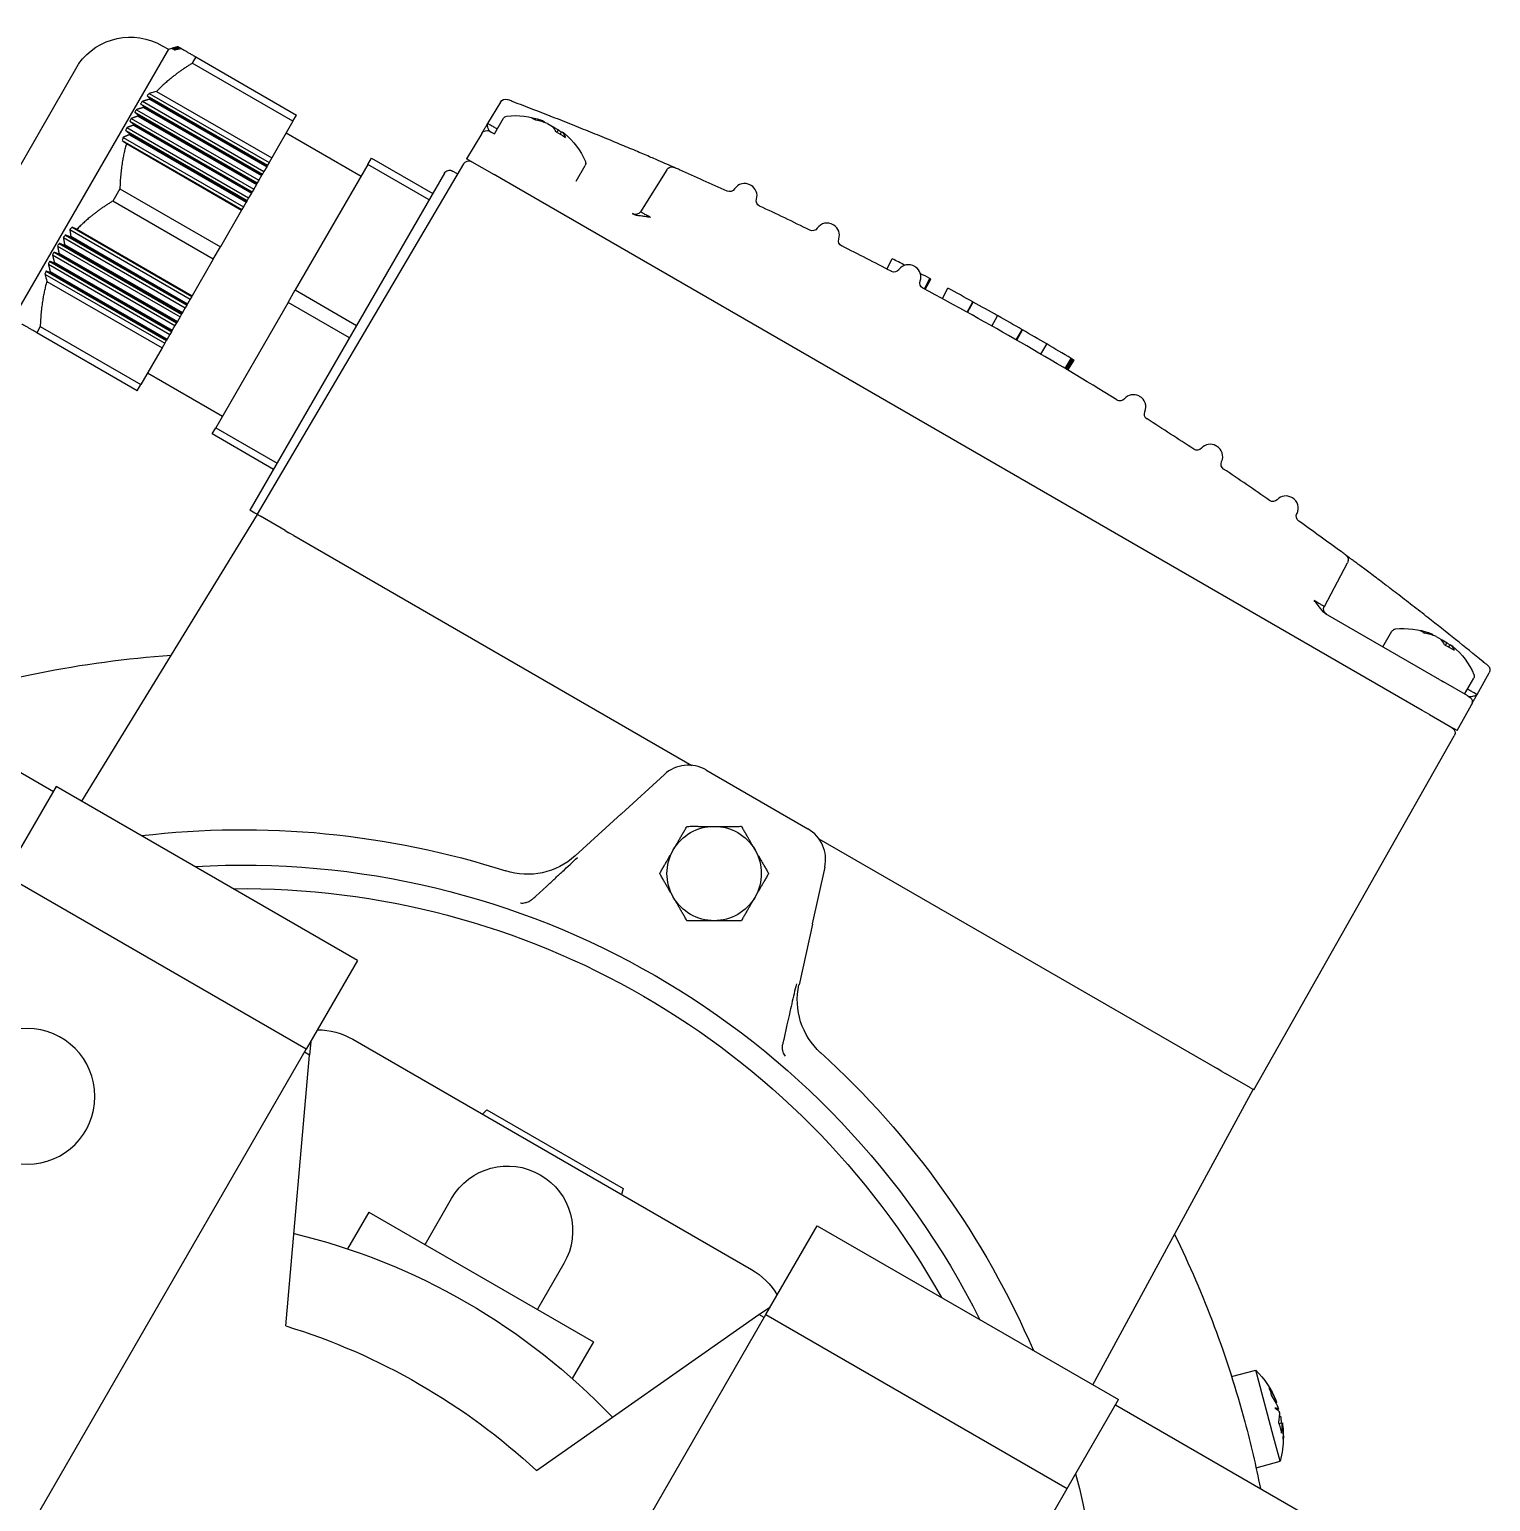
# Model space of a CAD drawing. Header units: millimetres. Extents: x -383313 to -161684, y -117025 to 99224.
# Drawn here: x -334036.4 to -333912.5, y 32001.8 to 32126.7 of the extents above; entities that cross this region are included whole.
import ezdxf

# ---------------------------------------------------------------- set-up
doc = ezdxf.new("R2010")
doc.units = ezdxf.units.MM
doc.header["$MEASUREMENT"] = 0
doc.layers.add('PV-9BDA', color=7, linetype='Continuous')

# ---------------------------------------------------------------- blocks, each defined once
blk = doc.blocks.new('*U96')
at = {"layer": 'PV-9BDA'}
for p, q in [((-871.01, 2706.01), (-870.94, 2706.01)), ((-863.23, 2706.4), (-863.16, 2706.4)), ((-856.89, 2706.28), (-856.87, 2706.28)), ((-856.87, 2705.28), (-856.89, 2706.28)), ((-856.85, 2705.28), (-856.87, 2706.28)), ((-856.85, 2706.28), (-856.82, 2706.28)), ((-856.84, 2705.28), (-856.85, 2706.28)), ((-856.81, 2705.28), (-856.82, 2706.28)), ((-856.78, 2706.28), (-856.75, 2706.28)), ((-856.77, 2705.28), (-856.78, 2706.28)), ((-856.74, 2705.28), (-856.75, 2706.28)), ((-856.74, 2706.28), (-856.68, 2706.28)), ((-856.73, 2705.28), (-856.74, 2706.28)), ((-856.66, 2705.28), (-856.68, 2706.28)), ((-856.66, 2706.28), (-856.6, 2706.29)), ((-856.65, 2705.28), (-856.66, 2706.28)), ((-856.59, 2705.29), (-856.6, 2706.29)), ((-854.19, 2705.31), (-854.2, 2706.31)), ((-851.83, 2706.32), (-851.79, 2706.32)), ((-851.83, 2705.32), (-851.83, 2706.32)), ((-851.79, 2705.32), (-851.79, 2706.32)), ((-849.4, 2705.3), (-849.39, 2706.3)), ((-847.04, 2705.27), (-847.02, 2706.27)), ((-847.02, 2706.27), (-846.98, 2706.27)), ((-847, 2705.27), (-846.98, 2706.27)), ((-844.61, 2705.22), (-844.58, 2706.22)), ((-842.97, 2705.17), (-842.94, 2706.17)), ((-842.96, 2705.17), (-842.93, 2706.17)), ((-842.95, 2705.17), (-842.92, 2706.17)), ((-842.94, 2706.17), (-842.93, 2706.17)), ((-842.93, 2705.17), (-842.9, 2706.17)), ((-842.92, 2706.17), (-842.91, 2706.17)), ((-842.92, 2705.17), (-842.89, 2706.17)), ((-842.91, 2705.17), (-842.88, 2706.17)), ((-842.9, 2706.17), (-842.89, 2706.17)), ((-842.89, 2705.17), (-842.86, 2706.17)), ((-842.88, 2706.17), (-842.87, 2706.17)), ((-842.88, 2705.17), (-842.85, 2706.17)), ((-842.88, 2705.17), (-842.85, 2706.17)), ((-842.86, 2706.17), (-842.86, 2706.17)), ((-842.85, 2706.17), (-842.85, 2706.17)), ((-841.3, 2706.4), (-841.23, 2706.4)), ((-839.28, 2705.03), (-839.24, 2706.03)), ((-833.53, 2706.01), (-833.46, 2706.01)), ((-878.77, 2705.42), (-878.7, 2705.42)), ((-856.73, 2705.28), (-856.73, 2705.28)), ((-856.66, 2705.28), (-856.66, 2705.28)), ((-856.65, 2705.28), (-856.65, 2705.28)), ((-856.59, 2705.29), (-856.59, 2705.29)), ((-825.77, 2705.42), (-825.7, 2705.42)), ((-885.72, 2698.8), (-885.57, 2703)), ((-818.9, 2703), (-818.75, 2698.8)), ((-900.67, 2698.81), (-900.63, 2700.92)), ((-896.59, 2701.34), (-896.74, 2701.34)), ((-895.79, 2701.34), (-896.27, 2701.34)), ((-895.2, 2701.34), (-895.67, 2701.34)), ((-894.72, 2701.34), (-894.88, 2701.34)), ((-809.59, 2701.34), (-809.74, 2701.34)), ((-808.79, 2701.34), (-809.27, 2701.34)), ((-808.2, 2701.34), (-808.67, 2701.34)), ((-807.72, 2701.34), (-807.88, 2701.34)), ((-803.83, 2700.92), (-803.79, 2698.81)), ((-899.73, 2698.32), (-899.73, 2699.86)), ((-891.73, 2698.32), (-891.73, 2699.86)), ((-812.73, 2698.32), (-812.73, 2699.86)), ((-804.73, 2698.32), (-804.73, 2699.86)), ((-900.04, 2698.32), (-900.19, 2698.32)), ((-900.04, 2698.32), (-897.65, 2698.32)), ((-897.49, 2698.32), (-897.65, 2698.32)), ((-897.3, 2698.32), (-897.49, 2698.32)), ((-897.3, 2698.32), (-886.12, 2698.32)), ((-818.25, 2698.32), (-818.34, 2698.32)), ((-804.42, 2698.32), (-804.73, 2698.32)), ((-804.28, 2698.32), (-804.42, 2698.32)), ((-900.73, 2695.32), (-900.69, 2697.83)), ((-803.78, 2697.83), (-803.73, 2695.32)), ((-901.04, 2660.32), (-900.74, 2694.82)), ((-900.73, 2695.32), (-900.44, 2695.32)), ((-898.02, 2695.32), (-900.44, 2695.32)), ((-898.02, 2695.32), (-897.32, 2695.32)), ((-897.32, 2695.32), (-807.15, 2695.32)), ((-807.15, 2695.32), (-806.44, 2695.32)), ((-804.02, 2695.32), (-806.44, 2695.32)), ((-804.02, 2695.32), (-803.73, 2695.32)), ((-803.73, 2694.82), (-803.43, 2660.32)), ((-803.72, 2693.82), (-803.23, 2693.82)), ((-802.73, 2693.32), (-802.73, 2660.32)), ((-796.73, 2691.32), (-802.73, 2691.32)), ((-802.73, 2690.71), (-796.73, 2690.71)), ((-796.73, 2690.71), (-796.73, 2691.32)), ((-796.73, 2690.71), (-796.73, 2678.42)), ((-779.55, 2691.32), (-789.4, 2691.32)), ((-789.4, 2690.71), (-789.4, 2691.32)), ((-789.4, 2690.71), (-779.55, 2690.71)), ((-789.4, 2690.71), (-789.4, 2687.12)), ((-779.55, 2691.32), (-779.55, 2690.71)), ((-777.96, 2691.32), (-778.12, 2691.32)), ((-777.85, 2691.32), (-777.94, 2691.32)), ((-777.8, 2691.32), (-777.84, 2691.32)), ((-777.2, 2690.72), (-777.8, 2691.32)), ((-777.8, 2691.32), (-777.8, 2691.32)), ((-777.67, 2690.92), (-777.61, 2690.92)), ((-777.51, 2690.92), (-777.47, 2690.92)), ((-777.42, 2690.92), (-777.41, 2690.92)), ((-776.6, 2690.72), (-777.2, 2690.72)), ((-777.2, 2690.72), (-777.2, 2664.92)), ((-789.4, 2689.57), (-796.73, 2689.57)), ((-778.12, 2687.12), (-789.4, 2687.12)), ((-789.4, 2687.12), (-789.4, 2686.66)), ((-777.67, 2686.66), (-789.4, 2686.66)), ((-789.4, 2686.66), (-789.4, 2686.4)), ((-777.61, 2686.4), (-789.4, 2686.4)), ((-789.4, 2686.4), (-789.4, 2686.34)), ((-777.96, 2686.34), (-789.4, 2686.34)), ((-789.4, 2686.34), (-789.4, 2686.26)), ((-777.94, 2686.26), (-789.4, 2686.26)), ((-789.4, 2686.26), (-789.4, 2685.8)), ((-777.51, 2685.8), (-789.4, 2685.8)), ((-789.4, 2685.8), (-789.4, 2685.54)), ((-777.47, 2685.54), (-789.4, 2685.54)), ((-789.4, 2685.54), (-789.4, 2685.48)), ((-771.23, 2669.82), (-771.23, 2685.82)), ((-777.85, 2685.48), (-789.4, 2685.48)), ((-789.4, 2685.48), (-789.4, 2685.39)), ((-777.84, 2685.39), (-789.4, 2685.39)), ((-789.4, 2685.39), (-789.4, 2684.93)), ((-777.42, 2684.93), (-789.4, 2684.93)), ((-789.4, 2684.93), (-789.4, 2684.67)), ((-777.41, 2684.67), (-789.4, 2684.67)), ((-789.4, 2684.67), (-789.4, 2684.61)), ((-777.8, 2684.61), (-789.4, 2684.61)), ((-789.4, 2684.61), (-789.4, 2684.52)), ((-777.8, 2684.52), (-789.4, 2684.52)), ((-789.4, 2684.52), (-789.4, 2684.06)), ((-777.41, 2684.06), (-789.4, 2684.06)), ((-789.4, 2684.06), (-789.4, 2683.8)), ((-777.42, 2683.8), (-789.4, 2683.8)), ((-789.4, 2683.8), (-789.4, 2683.74)), ((-777.84, 2683.74), (-789.4, 2683.74)), ((-789.4, 2683.74), (-789.4, 2683.66)), ((-777.85, 2683.66), (-789.4, 2683.66)), ((-789.4, 2683.66), (-789.4, 2683.2)), ((-777.47, 2683.2), (-789.4, 2683.2)), ((-789.4, 2683.2), (-789.4, 2682.94)), ((-777.51, 2682.94), (-789.4, 2682.94)), ((-789.4, 2682.94), (-789.4, 2682.88)), ((-777.94, 2682.88), (-789.4, 2682.88)), ((-789.4, 2682.88), (-789.4, 2682.79)), ((-777.96, 2682.79), (-789.4, 2682.79)), ((-789.4, 2682.79), (-789.4, 2682.33)), ((-777.61, 2682.33), (-789.4, 2682.33)), ((-789.4, 2682.33), (-789.4, 2682.07)), ((-777.67, 2682.07), (-789.4, 2682.07)), ((-789.4, 2682.07), (-789.4, 2682.01)), ((-778.12, 2682.01), (-789.4, 2682.01)), ((-789.4, 2682.01), (-789.4, 2678.42)), ((-796.73, 2678.42), (-802.73, 2678.42)), ((-796.73, 2677.21), (-796.73, 2678.42)), ((-779.55, 2678.42), (-789.4, 2678.42)), ((-789.4, 2677.21), (-789.4, 2678.42)), ((-779.55, 2678.42), (-779.55, 2677.21)), ((-802.73, 2677.21), (-796.73, 2677.21)), ((-796.73, 2677.21), (-796.73, 2664.92)), ((-789.4, 2677.21), (-779.55, 2677.21)), ((-789.4, 2677.21), (-789.4, 2673.62)), ((-778.12, 2673.62), (-789.4, 2673.62)), ((-789.4, 2673.62), (-789.4, 2673.56)), ((-777.67, 2673.56), (-789.4, 2673.56)), ((-789.4, 2673.56), (-789.4, 2673.3)), ((-777.61, 2673.3), (-789.4, 2673.3)), ((-789.4, 2673.3), (-789.4, 2672.84)), ((-777.96, 2672.84), (-789.4, 2672.84)), ((-789.4, 2672.84), (-789.4, 2672.76)), ((-777.94, 2672.76), (-789.4, 2672.76)), ((-789.4, 2672.76), (-789.4, 2672.7)), ((-777.51, 2672.7), (-789.4, 2672.7)), ((-789.4, 2672.7), (-789.4, 2672.44)), ((-777.47, 2672.44), (-789.4, 2672.44)), ((-789.4, 2672.44), (-789.4, 2671.98)), ((-777.85, 2671.98), (-789.4, 2671.98)), ((-789.4, 2671.98), (-789.4, 2671.89)), ((-777.84, 2671.89), (-789.4, 2671.89)), ((-789.4, 2671.89), (-789.4, 2671.83)), ((-777.42, 2671.83), (-789.4, 2671.83)), ((-789.4, 2671.83), (-789.4, 2671.57)), ((-777.41, 2671.57), (-789.4, 2671.57)), ((-789.4, 2671.57), (-789.4, 2671.11)), ((-777.8, 2671.11), (-789.4, 2671.11)), ((-789.4, 2671.11), (-789.4, 2671.02)), ((-777.8, 2671.02), (-789.4, 2671.02)), ((-789.4, 2671.02), (-789.4, 2670.96)), ((-777.41, 2670.96), (-789.4, 2670.96)), ((-789.4, 2670.96), (-789.4, 2670.7)), ((-777.42, 2670.7), (-789.4, 2670.7)), ((-789.4, 2670.7), (-789.4, 2670.24)), ((-777.84, 2670.24), (-789.4, 2670.24)), ((-789.4, 2670.24), (-789.4, 2670.16)), ((-777.85, 2670.16), (-789.4, 2670.16)), ((-789.4, 2670.16), (-789.4, 2670.1)), ((-777.47, 2670.1), (-789.4, 2670.1)), ((-789.4, 2670.1), (-789.4, 2669.84)), ((-777.51, 2669.84), (-789.4, 2669.84)), ((-789.4, 2669.84), (-789.4, 2669.38)), ((-777.94, 2669.38), (-789.4, 2669.38)), ((-789.4, 2669.38), (-789.4, 2669.29)), ((-777.96, 2669.29), (-789.4, 2669.29)), ((-789.4, 2669.29), (-789.4, 2669.23)), ((-777.61, 2669.23), (-789.4, 2669.23)), ((-789.4, 2669.23), (-789.4, 2668.97)), ((-777.67, 2668.97), (-789.4, 2668.97)), ((-789.4, 2668.97), (-789.4, 2668.51)), ((-778.12, 2668.51), (-789.4, 2668.51)), ((-789.4, 2668.51), (-789.4, 2664.92)), ((-789.4, 2666.07), (-796.73, 2666.07)), ((-796.73, 2664.92), (-802.73, 2664.92)), ((-802.73, 2664.32), (-796.73, 2664.32)), ((-796.73, 2664.32), (-796.73, 2664.92)), ((-779.55, 2664.92), (-789.4, 2664.92)), ((-789.4, 2664.32), (-789.4, 2664.92)), ((-789.4, 2664.32), (-779.55, 2664.32)), ((-779.55, 2664.92), (-779.55, 2664.32)), ((-847.24, 2660.58), (-857.22, 2660.58)), ((-901.73, 2631.82), (-900.98, 2660.32)), ((-901.04, 2660.32), (-900.92, 2660.32)), ((-900.69, 2660.32), (-900.92, 2660.32)), ((-900.69, 2660.32), (-898.27, 2660.32)), ((-897.91, 2660.32), (-898.27, 2660.32)), ((-897.91, 2660.32), (-897.44, 2660.32)), ((-858.45, 2660.32), (-897.44, 2660.32)), ((-807.02, 2660.32), (-846.01, 2660.32)), ((-807.02, 2660.32), (-806.55, 2660.32)), ((-806.19, 2660.32), (-806.55, 2660.32)), ((-806.19, 2660.32), (-803.77, 2660.32)), ((-803.54, 2660.32), (-803.77, 2660.32)), ((-803.54, 2660.32), (-803.43, 2660.32)), ((-802.74, 2631.82), (-803.48, 2660.32)), ((-803.43, 2660.32), (-803.23, 2660.32)), ((-803.23, 2660.32), (-802.73, 2660.32)), ((-860.09, 2658.48), (-861.57, 2653.78)), ((-842.9, 2653.78), (-844.38, 2658.48)), ((-861.6, 2653.77), (-863.19, 2648.73)), ((-861.57, 2653.78), (-861.6, 2653.77)), ((-842.87, 2653.77), (-842.9, 2653.78)), ((-841.28, 2648.73), (-842.87, 2653.77)), ((-863.99, 2645.3), (-864.38, 2644.08)), ((-840.09, 2644.08), (-840.47, 2645.3)), ((-917.2, 2635.67), (-913.06, 2639.81)), ((-911.56, 2638.31), (-913.06, 2639.81)), ((-915.91, 2638.26), (-915.98, 2638.32)), ((-915.95, 2638.36), (-915.87, 2638.28)), ((-917.27, 2637.03), (-917.27, 2637.03)), ((-917.03, 2636.86), (-917.24, 2637.07)), ((-916.76, 2637.41), (-916.83, 2637.48)), ((-916.66, 2637.64), (-916.64, 2637.62)), ((-916.3, 2637.82), (-916.39, 2637.91)), ((-917.44, 2635.43), (-917.2, 2635.67)), ((-918.72, 2634.15), (-917.44, 2635.43)), ((-917.22, 2632.65), (-918.72, 2634.15)), ((-874.73, 2631.82), (-904.23, 2631.82)), ((-904.23, 2623.12), (-904.23, 2631.82)), ((-874.73, 2623.12), (-874.73, 2631.82)), ((-829.73, 2631.82), (-800.23, 2631.82)), ((-829.73, 2631.82), (-829.73, 2623.12)), ((-800.23, 2631.82), (-800.23, 2623.12)), ((-904.23, 2631.32), (-923.73, 2631.32)), ((-780.73, 2631.32), (-800.23, 2631.32)), ((-832.72, 2625.82), (-871.75, 2625.82)), ((-858.92, 2626.32), (-859.05, 2625.82)), ((-845.55, 2626.32), (-858.92, 2626.32)), ((-845.41, 2625.82), (-845.55, 2626.32)), ((-874.73, 2623.12), (-904.23, 2623.12)), ((-904.23, 2545.32), (-904.23, 2623.12)), ((-874.23, 2622.82), (-874.73, 2623.89)), ((-874.73, 2545.32), (-874.73, 2623.12)), ((-829.73, 2623.89), (-830.23, 2622.82)), ((-829.73, 2623.12), (-800.23, 2623.12)), ((-829.73, 2545.32), (-829.73, 2623.12)), ((-874.73, 2622.82), (-874.23, 2622.82)), ((-864.49, 2601.93), (-874.23, 2622.82)), ((-839.97, 2601.93), (-830.23, 2622.82)), ((-830.23, 2622.82), (-829.73, 2622.82)), ((-857.73, 2618.32), (-857.73, 2613.82)), ((-846.73, 2613.82), (-846.73, 2618.32)), ((-841.23, 2613.82), (-863.23, 2613.82)), ((-863.23, 2613.82), (-863.23, 2610.21)), ((-841.23, 2613.82), (-841.23, 2610.21))]:
    blk.add_line(p, q, dxfattribs=at)
blk.add_circle((-811.23, 2607.82), 5.75, dxfattribs=at)
for centre, radius, start, end in [((-864.78, 2705.55), 0.5, -87.5755, -5.8126), ((-861.74, 2705.66), 0.5, -169.6887, -88.1626), ((-842.72, 2705.66), 0.5, 268.1626, 349.6887), ((-839.69, 2705.55), 0.5, 185.8126, 267.5755), ((-880.26, 2704.49), 0.5, -84.5755, -2.8126), ((-877.24, 2704.76), 0.5, -166.6887, -85.1626), ((-872.53, 2705.12), 0.5, -86.0755, -4.3126), ((-869.49, 2705.31), 0.5, -168.1887, -86.6626), ((-834.97, 2705.31), 0.5, -93.3374, -11.8113), ((-831.94, 2705.12), 0.5, -175.6874, -93.9245), ((-827.23, 2704.76), 0.5, 265.1626, 346.6887), ((-824.2, 2704.49), 0.5, 182.8126, 264.5755), ((-885.07, 2702.99), 0.5, 96.3793, 178), ((-819.4, 2702.99), 0.5, 2, 83.6207), ((-900.13, 2700.91), 0.5, 99.3282, 179), ((-895.73, 2694.92), 6.5, 99.9845, 126.3584), ((-895.73, 2694.92), 6.5, 53.6416, 80.0155), ((-808.73, 2694.92), 6.5, 99.9845, 126.3584), ((-808.73, 2694.92), 6.5, 53.6416, 80.0155), ((-804.33, 2700.91), 0.5, 1, 80.6718), ((-899.37, 2699.86), 0.36, 126.3584, 180), ((-892.09, 2699.86), 0.36, 360, 53.6416), ((-812.37, 2699.86), 0.36, 126.3584, 180), ((-805.09, 2699.86), 0.36, 360, 53.6416), ((-900.19, 2697.82), 0.5, 90, 179), ((-886.21, 2698.82), 0.5, 270, 358), ((-818.25, 2698.82), 0.5, 182, 270), ((-804.28, 2697.82), 0.5, 1, 90), ((-900.24, 2694.82), 0.5, 90, 179.5), ((-804.23, 2694.82), 0.5, 0.5, 90), ((-803.23, 2693.32), 0.5, 360, 90), ((-776.6, 2685.32), 5.4, 5.8663, 90), ((-771.73, 2685.82), 0.5, 360, 5.8663), ((-852.23, 2653.32), 4, 120, 180), ((-852.23, 2653.32), 4, 60, 120), ((-852.23, 2653.32), 4, 0, 60), ((-852.23, 2653.32), 4, 180, 240), ((-852.23, 2653.32), 4, 300, 0), ((-852.23, 2653.32), 4, 240, 300), ((-852.23, 2573.32), 88, 123.9271, 135), ((-852.23, 2573.32), 88, 41.2306, 56.0729), ((-852.23, 2573.32), 73, 102.1875, 126.7389), ((-852.23, 2573.32), 73, 53.2611, 77.8125), ((-852.23, 2573.32), 70, 56.6903, 123.3097), ((-852.23, 2573.32), 68, 59.3496, 120.6504), ((-910.99, 2632.08), 8, 105, 127.4488), ((-910.99, 2632.08), 8, 142.5512, 157.5779), ((-910.99, 2632.08), 8, 157.5779, 165), ((-852.23, 2573.32), 88, 135, 138.7694), ((-871.75, 2619.82), 6, 90, 119.8378), ((-832.72, 2619.82), 6, 60.1622, 90), ((-852.23, 2573.32), 73, 135.4247, 167.8125), ((-852.23, 2618.32), 5.5, 0, 180), ((-852.23, 2556.32), 55, 73.5377, 106.4623), ((-852.23, 2548.32), 55, 77.1184, 102.8816)]:
    blk.add_arc(centre, radius, start, end, dxfattribs=at)
at = {"layer": 'PV-9BDA', "extrusion": (0, 0, -1)}
for centre, major_axis, ratio, start_param, end_param in [((-871.03, 2705.01), (-1, 0), 0.999962, 0.075247, 1.59696), ((-870.96, 2705.01), (1, 0), 0.999962, -1.544602, -0.206123), ((-863.28, 2705.4), (-1, 0), 0.999962, 0.101426, 1.623141), ((-863.22, 2705.4), (1, 0), 0.999962, -1.518421, -0.179944), ((-851.58, 2348.43), (-3.82, 357.87), 0.911014, -0.003687, 0.003687), ((-852.07, 2348.43), (-0.96, 357.89), 0.911014, -0.003582, 0.003687), ((-852.57, 2348.43), (1.98, 357.89), 0.911014, -0.003687, 0.003687), ((-853.05, 2348.43), (4.83, 357.86), 0.911014, -0.003582, 0.003687), ((-853.55, 2348.44), (7.77, 357.81), 0.911014, -0.003687, 0.003687), ((-852.23, 2409.28), (11.19, 296.82), 0.999994, -0.00608, -0.002955), ((-841.25, 2705.4), (-1, 0), 0.999962, 0.179944, 1.518421), ((-841.18, 2705.4), (1, 0), 0.999962, -1.623141, -0.101426), ((-852.23, 2409.28), (11.19, 296.82), 0.999994, 0.001994, 0.00608), ((-833.5, 2705.01), (-1, 0), 0.999962, 0.206123, 1.544602), ((-833.43, 2705.01), (1, 0), 0.999962, -1.59696, -0.075247), ((-878.77, 2704.42), (-1, 0), 0.999962, 0.049069, 1.570779), ((-878.7, 2704.42), (1, 0), 0.999962, -1.570796, -0.232315), ((-852.23, 2409.38), (295.99, 0), 0.999848, -1.655238, -1.639303), ((-852.23, 2409.38), (295.99, 0), 0.999848, -1.629054, -1.613119), ((-852.23, 2409.38), (295.99, 0), 0.999848, -1.602871, -1.570797), ((-852.23, 2409.37), (295.99, 0), 0.999848, -1.570796, -1.538723), ((-852.23, 2409.38), (295.99, 0), 0.999848, -1.528474, -1.512539), ((-852.23, 2409.38), (295.99, 0), 0.999848, -1.50229, -1.486355), ((-825.77, 2704.42), (-1, 0), 0.999962, 0.232302, 1.570783), ((-825.7, 2704.42), (1, 0), 0.999962, -1.570796, -0.049086), ((-852.23, 2409.37), (295.99, 0), 0.999848, -1.680444, -1.665487), ((-852.23, 2409.37), (295.99, 0), 0.999848, -1.476106, -1.461148), ((-852.23, 2409.63), (295.86, 0), 0.999393, -1.731981, -1.711772), ((-852.23, 2409.63), (295.86, 0), 0.999393, -1.429821, -1.409611), ((-895.97, 2694.92), (0, 6.48), 0.889482, -0.155331, -0.134334), ((-895.27, 2694.92), (0, 6.48), 0.456971, -0.311282, -0.134334), ((-895.97, 2694.92), (0, 6.48), 0.889482, 0.134334, 0.311282), ((-808.97, 2694.92), (0, 6.48), 0.889482, -0.155331, -0.134334), ((-808.27, 2694.92), (0, 6.48), 0.456971, -0.311282, -0.134334), ((-808.97, 2694.92), (0, 6.48), 0.889482, 0.134334, 0.311282), ((-916.63, 2571.25), (187.24, 0), 0.919615, -0.738152, -0.734548), ((-791.95, 2684.21), (14.56, 0), 0.866025, -0.195778, -0.174812), ((-791.02, 2684.33), (13.62, 0), 0.866025, -0.124351, -0.102182), ((-790.56, 2684.37), (13.16, 0), 0.866025, -0.049527, -0.026711), ((-791.02, 2684.4), (13.62, 0), 0.866025, 0.102182, 0.124351), ((-790.56, 2684.37), (13.16, 0), 0.866025, 0.026711, 0.049527), ((-916.63, 2697.08), (-187.24, 0), 0.119615, -2.407045, -2.403441), ((-791.95, 2684.53), (14.56, 0), 0.866025, 0.174812, 0.195778), ((-916.63, 2658.55), (187.24, 0), 0.119615, -0.738152, -0.734548), ((-791.95, 2671.11), (14.56, 0), 0.866025, -0.195778, -0.174812), ((-791.02, 2671.23), (13.62, 0), 0.866025, -0.124351, -0.102182), ((-790.56, 2671.27), (13.16, 0), 0.866025, -0.049527, -0.026711), ((-790.56, 2671.27), (13.16, 0), 0.866025, 0.026711, 0.049527), ((-791.02, 2671.3), (13.62, 0), 0.866025, 0.102182, 0.124351), ((-916.63, 2784.38), (-187.24, 0), 0.919615, -2.407045, -2.403441), ((-791.95, 2671.43), (14.56, 0), 0.866025, 0.174812, 0.195778), ((-857.22, 2657.58), (-1.77, 2.42), 0.999473, -0.632431, 0.632431), ((-847.24, 2657.58), (1.77, 2.42), 0.999473, -0.632431, 0.632431), ((-911.01, 2632.06), (-5.66, 5.66), 0.992878, 0.115142, 0.121368), ((-910.77, 2632.3), (-5.64, 5.64), 0.837166, 0.093436, 0.292434), ((-911.03, 2632.04), (-5.66, 5.66), 0.957105, -0.290567, -0.115142), ((-911.33, 2631.74), (-5.64, 5.64), 0.546947, -0.292382, -0.093385), ((-910.86, 2632.21), (-5.66, 5.66), 0.28974, -0.171137, -0.115142), ((-910.85, 2632.22), (-5.66, 5.66), 0.119138, 0.115142, 0.290567)]:
    blk.add_ellipse(centre, major_axis=major_axis, ratio=ratio, start_param=start_param, end_param=end_param, dxfattribs=at)
at = {"layer": 'PV-9BDA'}
for centre, major_axis, ratio, start_param, end_param in [((-896.19, 2694.92), (0, 6.48), 0.456971, 0.134334, 0.311282), ((-895.33, 2695.35), (-4.74, 4.34), 0.796028, -0.795369, -0.634918), ((-895.5, 2694.92), (0, 6.48), 0.889482, 0.134334, 0.189885), ((-896.19, 2694.92), (0, 6.48), 0.456971, -0.155331, -0.134334), ((-895.5, 2694.92), (0, 6.48), 0.889482, -0.311282, -0.134334), ((-896.51, 2695.35), (3.14, 5.61), 0.408959, 0.225341, 0.305567), ((-896.51, 2695.35), (3.14, 5.61), 0.408959, 0.145115, 0.225341), ((-809.19, 2694.92), (0, 6.48), 0.456971, 0.134334, 0.311282), ((-808.33, 2695.35), (-4.74, 4.34), 0.796028, -0.795369, -0.634918), ((-808.5, 2694.92), (0, 6.48), 0.889482, 0.134334, 0.189885), ((-809.19, 2694.92), (0, 6.48), 0.456971, -0.155331, -0.134334), ((-808.5, 2694.92), (0, 6.48), 0.889482, -0.311282, -0.134334), ((-809.51, 2695.35), (3.14, 5.61), 0.408959, 0.225341, 0.305567), ((-809.51, 2695.35), (3.14, 5.61), 0.408959, 0.145115, 0.225341), ((-916.63, 2590.52), (-187.24, 0), 0.8, -2.407045, -2.403441), ((-868.91, 2650.54), (5.96, -0.73), 0.999645, -1.236854, -0.184248), ((-835.55, 2650.54), (5.96, 0.73), 0.999645, -2.957344, -1.904739), ((-911.21, 2631.86), (-5.64, 5.64), 0.837169, -0.292394, -0.093397), ((-909.63, 2633.44), (-5.42, 5.42), 0.546944, -0.075114, 0.075114), ((-910.98, 2632.09), (-5.66, 5.66), 0.992878, 0.115142, 0.290567), ((-911.88, 2631.19), (-5.42, 5.42), 0.837169, -0.075114, 0.075114), ((-911.21, 2631.86), (-5.64, 5.64), 0.837169, 0.093397, 0.110524), ((-910.77, 2632.3), (-5.64, 5.64), 0.837169, 0.093397, 0.181059), ((-910.65, 2632.42), (-5.64, 5.64), 0.546944, 0.093397, 0.292394), ((-911.33, 2631.74), (-5.64, 5.64), 0.546944, -0.110524, -0.093397), ((-911.13, 2631.94), (-5.66, 5.66), 0.28974, -0.290567, -0.115142), ((-911.33, 2631.74), (-5.64, 5.64), 0.546944, -0.18199, -0.157409)]:
    blk.add_ellipse(centre, major_axis=major_axis, ratio=ratio, start_param=start_param, end_param=end_param, dxfattribs=at)
for points in [[(-856.87, 2706.28), (-856.86, 2706.28), (-856.86, 2706.28), (-856.85, 2706.28)], [(-856.82, 2706.28), (-856.81, 2706.28), (-856.8, 2706.28), (-856.78, 2706.28)], [(-856.75, 2706.28), (-856.75, 2706.28), (-856.75, 2706.28), (-856.74, 2706.28)], [(-856.68, 2706.28), (-856.65, 2706.28), (-856.63, 2706.28), (-856.6, 2706.29)], [(-777.94, 2691.32), (-777.95, 2691.32), (-777.95, 2691.32), (-777.96, 2691.32)], [(-777.84, 2691.32), (-777.84, 2691.32), (-777.84, 2691.32), (-777.85, 2691.32)], [(-777.96, 2686.34), (-777.95, 2686.31), (-777.95, 2686.28), (-777.94, 2686.26)], [(-777.85, 2685.48), (-777.84, 2685.45), (-777.84, 2685.42), (-777.84, 2685.39)], [(-777.8, 2684.61), (-777.8, 2684.58), (-777.8, 2684.55), (-777.8, 2684.52)], [(-777.84, 2683.74), (-777.84, 2683.72), (-777.84, 2683.69), (-777.85, 2683.66)], [(-777.94, 2682.88), (-777.95, 2682.85), (-777.95, 2682.82), (-777.96, 2682.79)], [(-777.96, 2672.84), (-777.95, 2672.81), (-777.95, 2672.78), (-777.94, 2672.76)], [(-777.85, 2671.98), (-777.84, 2671.95), (-777.84, 2671.92), (-777.84, 2671.89)], [(-777.8, 2671.11), (-777.8, 2671.08), (-777.8, 2671.05), (-777.8, 2671.02)], [(-777.94, 2669.38), (-777.95, 2669.35), (-777.95, 2669.32), (-777.96, 2669.29)], [(-777.84, 2670.24), (-777.84, 2670.22), (-777.84, 2670.19), (-777.85, 2670.16)], [(-865.2, 2642.93), (-865.09, 2642.97), (-864.97, 2643.05), (-864.85, 2643.15)], [(-864.38, 2644.08), (-864.42, 2643.96), (-864.46, 2643.82), (-864.5, 2643.7)], [(-839.97, 2643.7), (-840, 2643.82), (-840.05, 2643.96), (-840.09, 2644.08)]]:
    blk.add_open_spline(points, degree=3, dxfattribs=at)
for points, knots in [([(-842.91, 2706.17), (-842.91, 2706.17), (-842.91, 2706.17), (-842.91, 2706.17), (-842.91, 2706.17), (-842.9, 2706.17), (-842.9, 2706.17), (-842.9, 2706.17), (-842.9, 2706.17), (-842.9, 2706.17), (-842.9, 2706.17), (-842.9, 2706.17), (-842.9, 2706.17)], [0, 0, 0, 0, 0.000099443, 0.000099443, 0.000099443, 0.0001425378, 0.0001425378, 0.0001425378, 0.0001634511, 0.0001634511, 0.0001634511, 0.0001782072, 0.0001782072, 0.0001782072, 0.0001782072]), ([(-842.89, 2705.17), (-842.89, 2705.34), (-842.88, 2705.5), (-842.87, 2705.84), (-842.87, 2706), (-842.86, 2706.17)], [-0.1, -0.1, -0.1, -0.1, -0.05, -0.05, 0, 0, 0, 0]), ([(-842.87, 2706.17), (-842.87, 2706.17), (-842.87, 2706.17), (-842.87, 2706.17), (-842.87, 2706.17), (-842.87, 2706.17), (-842.87, 2706.17), (-842.87, 2706.17), (-842.87, 2706.17), (-842.87, 2706.17), (-842.87, 2706.17), (-842.87, 2706.17), (-842.87, 2706.17), (-842.87, 2706.17), (-842.86, 2706.17), (-842.86, 2706.17)], [0, 0, 0, 0, 0.0000988595, 0.0000988595, 0.0000988595, 0.0001415847, 0.0001415847, 0.0001415847, 0.0001623305, 0.0001623305, 0.0001623305, 0.0001777648, 0.0001777648, 0.0001777648, 0.0002053337, 0.0002053337, 0.0002053337, 0.0002053337]), ([(-893.8, 2702.38), (-893.23, 2702.46), (-892.67, 2702.54), (-891.85, 2702.65), (-891.57, 2702.69), (-891.03, 2702.76), (-890.76, 2702.8), (-889.98, 2702.9), (-889.48, 2702.97), (-888.54, 2703.08), (-888.09, 2703.14), (-887.28, 2703.24), (-886.92, 2703.28), (-886.44, 2703.33), (-886.3, 2703.35), (-886.03, 2703.38), (-885.78, 2703.41), (-885.59, 2703.43), (-885.42, 2703.45), (-885.35, 2703.46), (-885.18, 2703.48), (-885.12, 2703.48), (-885.12, 2703.48)], [0, 0, 0, 0, 0.00169767, 0.00169767, 0.0025465, 0.0025465, 0.00339534, 0.00339534, 0.005093, 0.005093, 0.00679067, 0.00679067, 0.00848834, 0.00848834, 0.00933717, 0.00933717, 0.01018601, 0.01103484, 0.01103484, 0.01188367, 0.01188367, 0.01358134, 0.01358134, 0.01358134, 0.01358134]), ([(-885.12, 2703.48), (-885.12, 2703.48), (-885.07, 2703.49), (-884.98, 2703.5), (-884.88, 2703.51), (-884.75, 2703.53), (-884.62, 2703.54)], [0, 0, 0, 0, 0.0003959631, 0.0003959631, 0.0003959631, 0.0007919261, 0.0007919261, 0.0007919261, 0.0007919261]), ([(-819.84, 2703.54), (-819.71, 2703.53), (-819.58, 2703.51), (-819.49, 2703.5), (-819.39, 2703.49), (-819.34, 2703.48), (-819.34, 2703.48)], [0, 0, 0, 0, 0.0003954262, 0.0003954262, 0.0003954262, 0.0007908525, 0.0007908525, 0.0007908525, 0.0007908525]), ([(-819.34, 2703.48), (-819.34, 2703.48), (-819.28, 2703.48), (-819.17, 2703.47), (-819.12, 2703.46), (-819.05, 2703.45), (-818.96, 2703.44), (-818.88, 2703.43), (-818.78, 2703.42), (-818.67, 2703.41), (-818.45, 2703.38), (-818.19, 2703.35), (-817.87, 2703.32), (-817.71, 2703.3), (-817.54, 2703.28), (-817.36, 2703.26), (-817.18, 2703.23), (-816.98, 2703.21), (-816.78, 2703.19), (-816.38, 2703.14), (-815.95, 2703.09), (-815.47, 2703.03), (-815.23, 2703), (-814.99, 2702.97), (-814.74, 2702.93), (-814.49, 2702.9), (-814.23, 2702.87), (-813.97, 2702.83), (-813.71, 2702.8), (-813.45, 2702.77), (-813.18, 2702.73), (-812.91, 2702.69), (-812.63, 2702.66), (-812.35, 2702.62), (-811.79, 2702.54), (-811.23, 2702.46), (-810.66, 2702.38)], [0, 0, 0, 0, 0.0016962, 0.0016962, 0.0016962, 0.00254438, 0.00254438, 0.00254438, 0.00339261, 0.00339261, 0.00339261, 0.00508943, 0.00508943, 0.00508943, 0.00593803, 0.00593803, 0.00593803, 0.00678676, 0.00678676, 0.00678676, 0.00848464, 0.00848464, 0.00848464, 0.00933378, 0.00933378, 0.00933378, 0.01018302, 0.01018302, 0.01018302, 0.01103237, 0.01103237, 0.01103237, 0.0118818, 0.0118818, 0.0118818, 0.0135808, 0.0135808, 0.0135808, 0.0135808]), ([(-900.22, 2701.4), (-900.22, 2701.4), (-900.16, 2701.41), (-900.07, 2701.43), (-899.97, 2701.44), (-899.84, 2701.46), (-899.71, 2701.48)], [0, 0, 0, 0, 0.0003967597, 0.0003967597, 0.0003967597, 0.0007935194, 0.0007935194, 0.0007935194, 0.0007935194]), ([(-804.75, 2701.48), (-804.62, 2701.46), (-804.49, 2701.44), (-804.4, 2701.43), (-804.3, 2701.41), (-804.25, 2701.4), (-804.25, 2701.4)], [0, 0, 0, 0, 0.0003959546, 0.0003959546, 0.0003959546, 0.0007919093, 0.0007919093, 0.0007919093, 0.0007919093]), ([(-900.69, 2697.83), (-900.69, 2697.83), (-900.69, 2697.86), (-900.69, 2697.91), (-900.69, 2697.96), (-900.68, 2698.04), (-900.68, 2698.14), (-900.68, 2698.18), (-900.68, 2698.23), (-900.68, 2698.29), (-900.68, 2698.33), (-900.68, 2698.37), (-900.68, 2698.41), (-900.68, 2698.42), (-900.68, 2698.44), (-900.68, 2698.45), (-900.68, 2698.47), (-900.68, 2698.49), (-900.68, 2698.51), (-900.68, 2698.53), (-900.68, 2698.55), (-900.67, 2698.58), (-900.67, 2698.66), (-900.67, 2698.73), (-900.67, 2698.81)], [0, 0, 0, 0, 0.000446062, 0.000446062, 0.000446062, 0.000892125, 0.000892125, 0.000892125, 0.001115164, 0.001115164, 0.001115164, 0.001282438, 0.001282438, 0.001282438, 0.001337445, 0.001337445, 0.001337445, 0.001407894, 0.001407894, 0.001407894, 0.001501986, 0.001501986, 0.001501986, 0.001784262, 0.001784262, 0.001784262, 0.001784262]), ([(-900.67, 2698.81), (-900.67, 2698.76), (-900.65, 2698.72), (-900.59, 2698.63), (-900.54, 2698.58), (-900.44, 2698.49), (-900.38, 2698.44), (-900.27, 2698.35), (-900.23, 2698.32), (-900.19, 2698.32)], [-0.000006578, -0.000006578, -0.000006578, -0.000006578, 0.00039119, 0.00039119, 0.000788958, 0.000788958, 0.001186727, 0.001186727, 0.001584488, 0.001584488, 0.001584488, 0.001584488]), ([(-900.67, 2698.81), (-900.67, 2698.81), (-900.65, 2698.8), (-900.6, 2698.8), (-900.55, 2698.8), (-900.48, 2698.8), (-900.38, 2698.8), (-900.29, 2698.8), (-900.18, 2698.8), (-900.06, 2698.8), (-899.95, 2698.8), (-899.84, 2698.8), (-899.73, 2698.8)], [2.034627, 2.034627, 2.034627, 2.034627, 2.434691, 2.434691, 2.434691, 2.815229, 2.815229, 2.815229, 3.195458, 3.195458, 3.195458, 3.53868, 3.53868, 3.53868, 3.53868]), ([(-886.12, 2698.32), (-886, 2698.32), (-885.88, 2698.35), (-885.65, 2698.44), (-885.54, 2698.49), (-885.32, 2698.58), (-885.21, 2698.63), (-884.97, 2698.72), (-884.84, 2698.76), (-884.71, 2698.81)], [0.000000007, 0.000000007, 0.000000007, 0.000000007, 0.000394067, 0.000394067, 0.000788135, 0.000788135, 0.001182202, 0.001182202, 0.001576269, 0.001576269, 0.001576269, 0.001576269]), ([(-885.72, 2698.8), (-885.72, 2698.8), (-885.69, 2698.8), (-885.64, 2698.8), (-885.59, 2698.8), (-885.51, 2698.8), (-885.42, 2698.8), (-885.32, 2698.8), (-885.21, 2698.8), (-885.09, 2698.8), (-884.97, 2698.8), (-884.83, 2698.81), (-884.71, 2698.81)], [2.678371, 2.678371, 2.678371, 2.678371, 3.087727, 3.087727, 3.087727, 3.467957, 3.467957, 3.467957, 3.848495, 3.848495, 3.848495, 4.248559, 4.248559, 4.248559, 4.248559]), ([(-819.75, 2698.81), (-819.62, 2698.76), (-819.5, 2698.72), (-819.26, 2698.63), (-819.14, 2698.58), (-818.92, 2698.49), (-818.81, 2698.44), (-818.59, 2698.35), (-818.47, 2698.32), (-818.34, 2698.32)], [-0.000006578, -0.000006578, -0.000006578, -0.000006578, 0.00039119, 0.00039119, 0.000788958, 0.000788958, 0.001186727, 0.001186727, 0.001584488, 0.001584488, 0.001584488, 0.001584488]), ([(-819.75, 2698.81), (-819.63, 2698.81), (-819.5, 2698.8), (-819.37, 2698.8), (-819.25, 2698.8), (-819.14, 2698.8), (-819.04, 2698.8), (-818.95, 2698.8), (-818.88, 2698.8), (-818.83, 2698.8), (-818.77, 2698.8), (-818.75, 2698.8), (-818.75, 2698.8)], [2.034627, 2.034627, 2.034627, 2.034627, 2.434691, 2.434691, 2.434691, 2.815229, 2.815229, 2.815229, 3.195458, 3.195458, 3.195458, 3.604814, 3.604814, 3.604814, 3.604814]), ([(-804.73, 2698.8), (-804.63, 2698.8), (-804.51, 2698.8), (-804.41, 2698.8), (-804.29, 2698.8), (-804.18, 2698.8), (-804.08, 2698.8), (-803.99, 2698.8), (-803.91, 2698.8), (-803.87, 2698.8), (-803.82, 2698.8), (-803.79, 2698.81), (-803.79, 2698.81)], [2.744506, 2.744506, 2.744506, 2.744506, 3.087727, 3.087727, 3.087727, 3.467957, 3.467957, 3.467957, 3.848495, 3.848495, 3.848495, 4.248559, 4.248559, 4.248559, 4.248559]), ([(-804.28, 2698.32), (-804.24, 2698.32), (-804.19, 2698.35), (-804.08, 2698.44), (-804.03, 2698.49), (-803.92, 2698.58), (-803.87, 2698.63), (-803.81, 2698.72), (-803.79, 2698.76), (-803.79, 2698.81)], [0.000000007, 0.000000007, 0.000000007, 0.000000007, 0.000394067, 0.000394067, 0.000788135, 0.000788135, 0.001182202, 0.001182202, 0.001576269, 0.001576269, 0.001576269, 0.001576269]), ([(-803.79, 2698.81), (-803.79, 2698.8), (-803.79, 2698.8), (-803.79, 2698.79), (-803.79, 2698.79), (-803.79, 2698.78), (-803.79, 2698.78), (-803.79, 2698.77), (-803.79, 2698.76), (-803.79, 2698.75), (-803.79, 2698.73), (-803.79, 2698.71), (-803.79, 2698.69), (-803.79, 2698.65), (-803.79, 2698.62), (-803.79, 2698.58), (-803.79, 2698.55), (-803.79, 2698.53), (-803.79, 2698.5), (-803.79, 2698.49), (-803.79, 2698.47), (-803.79, 2698.45), (-803.79, 2698.44), (-803.79, 2698.42), (-803.79, 2698.41), (-803.79, 2698.37), (-803.78, 2698.32), (-803.78, 2698.29), (-803.78, 2698.23), (-803.78, 2698.18), (-803.78, 2698.14), (-803.78, 2698.04), (-803.78, 2697.96), (-803.78, 2697.91), (-803.78, 2697.86), (-803.78, 2697.83), (-803.78, 2697.83)], [-0.000006325, -0.000006325, -0.000006325, -0.000006325, 0.000011415, 0.000011415, 0.000011415, 0.000029155, 0.000029155, 0.000029155, 0.000064634, 0.000064634, 0.000064634, 0.000135592, 0.000135592, 0.000135592, 0.000277509, 0.000277509, 0.000277509, 0.000372121, 0.000372121, 0.000372121, 0.000442333, 0.000442333, 0.000442333, 0.000498269, 0.000498269, 0.000498269, 0.000666467, 0.000666467, 0.000666467, 0.000890719, 0.000890719, 0.000890719, 0.001339253, 0.001339253, 0.001339253, 0.001787786, 0.001787786, 0.001787786, 0.001787786]), ([(-862.95, 2648.7), (-863.11, 2648.15), (-863.28, 2647.6), (-863.54, 2646.75), (-863.63, 2646.47), (-863.81, 2645.89), (-863.9, 2645.6), (-863.99, 2645.3)], [-0.000015492, -0.000015492, -0.000015492, -0.000015492, 0.001843322, 0.001843322, 0.00277273, 0.00277273, 0.003702137, 0.003702137, 0.003702137, 0.003702137]), ([(-840.47, 2645.3), (-840.56, 2645.6), (-840.65, 2645.89), (-840.83, 2646.47), (-840.92, 2646.75), (-841.1, 2647.32), (-841.18, 2647.6), (-841.35, 2648.15), (-841.43, 2648.43), (-841.52, 2648.7)], [0, 0, 0, 0, 0.000924681, 0.000924681, 0.001849362, 0.001849362, 0.002774044, 0.002774044, 0.003698725, 0.003698725, 0.003698725, 0.003698725]), ([(-864.85, 2643.15), (-864.82, 2643.18), (-864.8, 2643.2), (-864.68, 2643.32), (-864.61, 2643.43), (-864.53, 2643.61), (-864.51, 2643.65), (-864.5, 2643.7)], [-0.05652634, -0.05652634, -0.05652634, -0.05652634, -0.05384881, -0.05384881, -0.04546647, -0.04546647, -0.0425298, -0.0425298, -0.0425298, -0.0425298]), ([(-839.97, 2643.7), (-839.95, 2643.65), (-839.93, 2643.61), (-839.86, 2643.43), (-839.78, 2643.32), (-839.67, 2643.2), (-839.64, 2643.18), (-839.61, 2643.15)], [-0.014404581, -0.014404581, -0.014404581, -0.014404581, -0.013012867, -0.013012867, -0.009040351, -0.009040351, -0.007771428, -0.007771428, -0.007771428, -0.007771428]), ([(-839.61, 2643.15), (-839.55, 2643.1), (-839.49, 2643.05), (-839.39, 2642.98), (-839.34, 2642.96), (-839.29, 2642.93), (-839.28, 2642.93), (-839.27, 2642.93), (-839.27, 2642.93)], [0.00000001, 0.00000001, 0.00000001, 0.00000001, 0.03000004, 0.03000004, 0.05566252, 0.05566252, 0.05789102, 0.06011932, 0.06011932, 0.06011932, 0.06011932])]:
    blk.add_open_spline(points, degree=3, knots=knots, dxfattribs=at)
for points, weights in [([(-896.58, 2701.1), (-896.58, 2701.22), (-896.59, 2701.34)], [1.00715101685, 1.00666800328, 1.00609308134]), ([(-896.25, 2701.09), (-896.26, 2701.21), (-896.27, 2701.34)], [1.00720482606, 1.00670019885, 1.00609308134]), ([(-895.79, 2701.34), (-895.79, 2701.32), (-895.8, 2701.3)], [1.00609308134, 1.00619682352, 1.00629757311]), ([(-894.88, 2701.28), (-894.88, 2701.31), (-894.88, 2701.34)], [1.00636941321, 1.00623400846, 1.00609308134]), ([(-894.72, 2701.34), (-894.73, 2701.29), (-894.73, 2701.25)], [1.00609308134, 1.00631751744, 1.00652794727]), ([(-809.58, 2701.1), (-809.58, 2701.22), (-809.59, 2701.34)], [1.00715101686, 1.00666800328, 1.00609308134]), ([(-809.25, 2701.09), (-809.26, 2701.21), (-809.27, 2701.34)], [1.00720482606, 1.00670019885, 1.00609308133]), ([(-808.79, 2701.34), (-808.79, 2701.32), (-808.8, 2701.3)], [1.00609308133, 1.00619682352, 1.00629757311]), ([(-807.88, 2701.28), (-807.88, 2701.31), (-807.88, 2701.34)], [1.00636941321, 1.00623400846, 1.00609308134]), ([(-807.72, 2701.34), (-807.73, 2701.29), (-807.73, 2701.25)], [1.00609308134, 1.00631751744, 1.00652794727]), ([(-778.12, 2691.32), (-778.54, 2691.32), (-779.55, 2691.32)], [1.44956415235, 1.4275919541, 1.37739130435]), ([(-779.55, 2690.71), (-778.54, 2688.83), (-778.12, 2687.12)], [1.37739130435, 1.4275919541, 1.44956415235]), ([(-777.96, 2691.32), (-777.78, 2691.11), (-777.61, 2690.92)], [1.0418031793, 1.039130823, 1.03610892779]), ([(-777.51, 2690.92), (-777.72, 2691.11), (-777.94, 2691.32)], [1.02223206901, 1.0251138637, 1.027649841]), ([(-777.85, 2691.32), (-777.66, 2691.11), (-777.47, 2690.92)], [1.03477624, 1.03201402407, 1.02889850981]), ([(-777.42, 2690.92), (-777.62, 2691.11), (-777.84, 2691.32)], [1.02276027688, 1.02579904377, 1.02848466918]), ([(-777.8, 2691.32), (-777.6, 2691.11), (-777.41, 2690.92)], [1.03063010063, 1.02786898076, 1.02475318706]), ([(-777.61, 2686.4), (-777.78, 2686.37), (-777.96, 2686.34)], [1.03610892779, 1.039130823, 1.0418031793]), ([(-777.94, 2686.26), (-777.72, 2686.02), (-777.51, 2685.8)], [1.02778387834, 1.02523616473, 1.02233994966]), ([(-777.47, 2685.54), (-777.66, 2685.51), (-777.85, 2685.48)], [1.02889850981, 1.03201402407, 1.03477624]), ([(-777.84, 2685.39), (-777.62, 2685.16), (-777.42, 2684.93)], [1.02848466918, 1.02579904377, 1.02276027688]), ([(-777.41, 2684.67), (-777.6, 2684.64), (-777.8, 2684.61)], [1.02475318706, 1.02786898076, 1.03063010063]), ([(-777.8, 2684.52), (-777.6, 2684.29), (-777.41, 2684.06)], [1.03063010063, 1.02786898076, 1.02475318706]), ([(-777.85, 2683.66), (-777.66, 2683.42), (-777.47, 2683.2)], [1.03477624, 1.03201402407, 1.02889850981]), ([(-777.42, 2683.8), (-777.62, 2683.78), (-777.84, 2683.74)], [1.02276027688, 1.02579904377, 1.02848466918]), ([(-778.12, 2682.01), (-778.54, 2680.31), (-779.55, 2678.42)], [1.44956415235, 1.4275919541, 1.37739130435]), ([(-777.96, 2682.79), (-777.78, 2682.56), (-777.61, 2682.33)], [1.0418031793, 1.039130823, 1.03610892779]), ([(-777.51, 2682.94), (-777.72, 2682.91), (-777.94, 2682.88)], [1.02223206901, 1.0251138637, 1.027649841]), ([(-779.55, 2677.21), (-778.54, 2675.33), (-778.12, 2673.62)], [1.37739130435, 1.4275919541, 1.44956415235]), ([(-777.61, 2673.3), (-777.78, 2673.08), (-777.96, 2672.84)], [1.03610892779, 1.039130823, 1.0418031793]), ([(-777.94, 2672.76), (-777.72, 2672.73), (-777.51, 2672.7)], [1.02778387834, 1.02523616473, 1.02233994966]), ([(-777.47, 2672.44), (-777.66, 2672.21), (-777.85, 2671.98)], [1.02889850981, 1.03201402407, 1.03477624]), ([(-777.84, 2671.89), (-777.62, 2671.86), (-777.42, 2671.83)], [1.02848466918, 1.02579904377, 1.02276027688]), ([(-777.42, 2670.7), (-777.62, 2670.48), (-777.84, 2670.24)], [1.02276027688, 1.02579904377, 1.02848466918]), ([(-777.41, 2671.57), (-777.6, 2671.34), (-777.8, 2671.11)], [1.02475318706, 1.02786898076, 1.03063010063]), ([(-777.8, 2671.02), (-777.6, 2670.99), (-777.41, 2670.96)], [1.03063010063, 1.02786898076, 1.02475318706]), ([(-777.96, 2669.29), (-777.78, 2669.26), (-777.61, 2669.23)], [1.0418031793, 1.039130823, 1.03610892779]), ([(-777.51, 2669.84), (-777.72, 2669.61), (-777.94, 2669.38)], [1.02223206901, 1.0251138637, 1.027649841]), ([(-777.85, 2670.16), (-777.66, 2670.13), (-777.47, 2670.1)], [1.03477624, 1.03201402407, 1.02889850981]), ([(-778.12, 2668.51), (-778.54, 2666.81), (-779.55, 2664.92)], [1.44956415235, 1.4275919541, 1.37739130435]), ([(-779.55, 2664.32), (-778.54, 2664.32), (-778.12, 2664.32)], [1.37739130435, 1.4275919541, 1.44956415235]), ([(-854.23, 2656.78), (-855.16, 2656.25), (-856.23, 2655.63)], [1.86602540378, 1.86602540378, 1.73205080757]), ([(-852.23, 2657.94), (-853.3, 2657.32), (-854.23, 2656.78)], [1.73205080757, 1.86602540378, 1.86602540378]), ([(-850.23, 2656.78), (-851.16, 2657.32), (-852.23, 2657.94)], [1.86602540378, 1.86602540378, 1.73205080757]), ([(-848.23, 2655.63), (-849.3, 2656.25), (-850.23, 2656.78)], [1.73205080757, 1.86602540378, 1.86602540378]), ([(-856.23, 2655.63), (-856.23, 2654.39), (-856.23, 2653.32)], [1.73205080757, 1.86602540378, 1.86602540378]), ([(-848.23, 2653.32), (-848.23, 2654.39), (-848.23, 2655.63)], [1.86602540378, 1.86602540378, 1.73205080757]), ([(-856.23, 2653.32), (-856.23, 2652.25), (-856.23, 2651.01)], [1.86602540378, 1.86602540378, 1.73205080757]), ([(-848.23, 2651.01), (-848.23, 2652.25), (-848.23, 2653.32)], [1.73205080757, 1.86602540378, 1.86602540378]), ([(-856.23, 2651.01), (-855.16, 2650.39), (-854.23, 2649.85)], [1.73205080757, 1.86602540378, 1.86602540378]), ([(-850.23, 2649.85), (-849.3, 2650.39), (-848.23, 2651.01)], [1.86602540378, 1.86602540378, 1.73205080757]), ([(-854.23, 2649.85), (-853.3, 2649.32), (-852.23, 2648.7)], [1.86602540378, 1.86602540378, 1.73205080757]), ([(-852.23, 2648.7), (-851.16, 2649.32), (-850.23, 2649.85)], [1.73205080757, 1.86602540378, 1.86602540378])]:
    blk.add_rational_spline(points, weights, degree=2, dxfattribs=at)

msp = doc.modelspace()

# ---------------------------------------------------------------- block references
at = {"layer": 'PV-9BDA', "xscale": -1, "rotation": 329.9999999999968}
msp.add_blockref('*U96', (-336043.08341, 30183.33984), dxfattribs=at)

doc.saveas('drawing.dxf')
